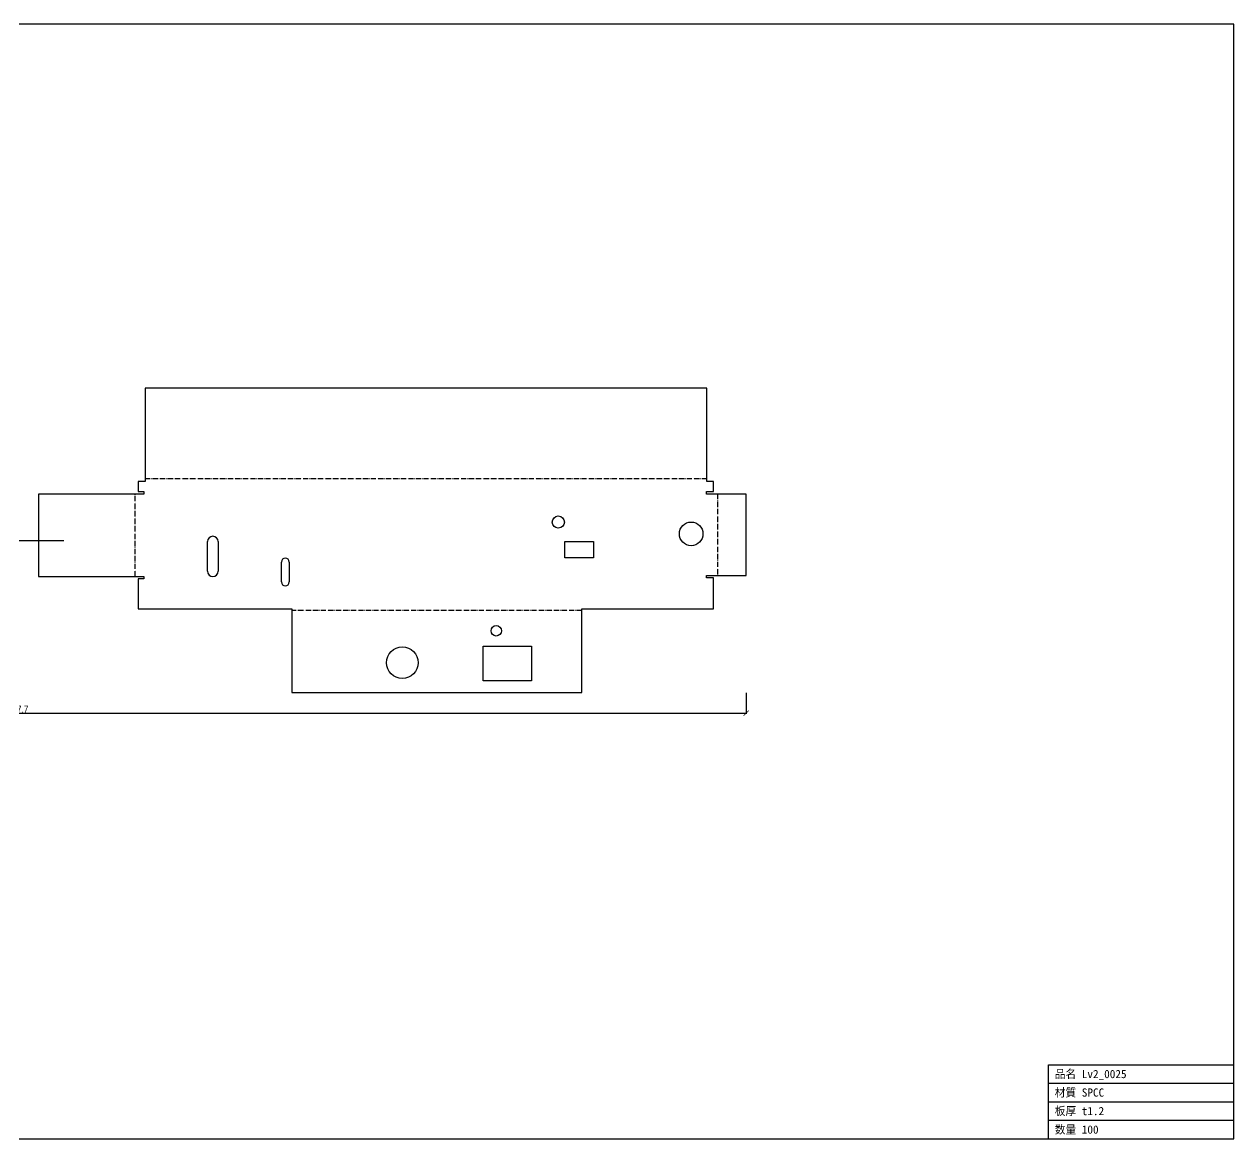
# Model space of a CAD drawing. Header units: millimetres. Extents: x -225 to 896, y -258 to 284.
# Drawn here: x 309 to 896, y -258 to 284 of the extents above; entities that cross this region are included whole.
import ezdxf

# ---------------------------------------------------------------- set-up
doc = ezdxf.new("R2010")
doc.units = ezdxf.units.MM
doc.linetypes.add('DASHDOT', pattern=[3.556, 2.54, -0.508, 0, -0.508])
for name, color, linetype in [('BEND', 7, 'Continuous'), ('CUT', 7, 'Continuous'), ('DIM', 7, 'Continuous'), ('FRAME', 7, 'Continuous'), ('MARK', 7, 'Continuous'), ('TEXT', 7, 'Continuous')]:
    doc.layers.add(name, color=color, linetype=linetype)
doc.styles.add('OpenSansCondensed-Light', font='OpenSansCondensed-Light.ttf')
doc.dimstyles.new('EZDXF', dxfattribs={"dimtxt": 0.25, "dimasz": 0.175, "dimexe": 0.375, "dimexo": 0.125, "dimgap": 0.1, "dimtad": 1, "dimlfac": 100, "dimzin": 12, "dimdsep": 46, "dimtxsty": 'OpenSansCondensed-Light', "dimblk": 'ARCHTICK', "dimcen": 2.5, "dimazin": 3, "dimtfac": 0.5, "dimtmove": 2, "dimatfit": 3})

# ---------------------------------------------------------------- blocks, each defined once
blk = doc.blocks.new('_ARCHTICK')
at = {"color": 0, "linetype": 'BYBLOCK', "const_width": 0.15}
blk.add_lwpolyline([(-0.5, -0.5), (0.5, 0.5)], dxfattribs=at)

msp = doc.modelspace()

# ---------------------------------------------------------------- linework, layer by layer
at = {"layer": 'BEND', "color": 3, "linetype": 'DASHDOT'}
for p, q in [((367.24, 63.31), (640.15, 63.31)), ((362.42, 15.65), (362.42, 55.72)), ((645.43, 55.73), (645.43, 16.22)), ((579.47, -0.94), (438.63, -0.94))]:
    msp.add_line(p, q, dxfattribs=at)
at = {"layer": 'CUT'}
for p, q in [((640.15, 107.21), (367.24, 107.21)), ((367.24, 107.21), (367.24, 61.89)), ((640.15, 61.89), (640.15, 107.21)), ((367.24, 61.89), (363.84, 61.89)), ((363.84, 61.89), (363.84, 56.92)), ((643.55, 61.89), (640.15, 61.89)), ((643.55, 56.93), (643.55, 61.89)), ((366.74, 55.72), (315.53, 55.72)), ((315.53, 55.72), (315.53, 15.65)), ((363.84, 56.92), (366.74, 56.92)), ((366.74, 56.92), (366.74, 55.72)), ((640.05, 55.73), (640.05, 56.93)), ((640.05, 56.93), (643.55, 56.93)), ((659.37, 55.73), (640.05, 55.73)), ((659.37, 16.22), (659.37, 55.73)), ((397.59, 18.22), (397.59, 32.62)), ((402.78, 32.62), (402.78, 18.22)), ((571.31, 24.67), (571.31, 32.71)), ((571.31, 32.71), (585.21, 32.71)), ((585.21, 32.71), (585.21, 24.67)), ((585.21, 24.67), (571.31, 24.67)), ((433.54, 12.99), (433.54, 22.68)), ((437.27, 22.68), (437.27, 12.99)), ((315.53, 15.65), (366.74, 15.65)), ((366.74, 14.45), (363.84, 14.45)), ((363.84, 14.45), (363.84, 0)), ((366.74, 15.65), (366.74, 14.45)), ((640.05, 15.02), (640.05, 16.22)), ((640.05, 16.22), (659.37, 16.22)), ((643.55, 15.02), (640.05, 15.02)), ((643.55, 0), (643.55, 15.02)), ((363.84, 0), (438.63, 0)), ((438.63, 0), (438.63, -40.76)), ((579.47, -40.76), (579.47, 0)), ((579.47, 0), (643.55, 0)), ((531.5, -35.07), (531.5, -18.26)), ((531.5, -18.26), (555.03, -18.26)), ((555.03, -18.26), (555.03, -35.07)), ((555.03, -35.07), (531.5, -35.07)), ((438.63, -40.76), (579.47, -40.76))]:
    msp.add_line(p, q, dxfattribs=at)
for centre, radius in [((568.07, 42.12), 2.96), ((632.62, 36.38), 5.74), ((537.92, -10.72), 2.55), ((492.3, -26.25), 7.67)]:
    msp.add_circle(centre, radius, dxfattribs=at)
for centre, radius, start, end in [((400.18, 32.62), 2.6, 0, 180), ((435.41, 22.68), 1.87, 0, 180), ((400.18, 18.22), 2.6, 180, 0), ((435.41, 12.99), 1.87, 180, 0)]:
    msp.add_arc(centre, radius, start, end, dxfattribs=at)
at = {"layer": 'FRAME'}
for p, q in [((896.29, 284.13), (-225.22, 284.13)), ((896.29, -257.68), (896.29, 284.13)), ((806.29, -257.68), (806.29, -221.68)), ((806.29, -221.68), (896.29, -221.68)), ((806.29, -230.68), (896.29, -230.68)), ((806.29, -239.68), (896.29, -239.68)), ((806.29, -248.68), (896.29, -248.68)), ((-225.22, -257.68), (896.29, -257.68))]:
    msp.add_line(p, q, dxfattribs=at)
at = {"layer": 'MARK'}
msp.add_line((283.34, 33.22), (327.73, 33.22), dxfattribs=at)

# ---------------------------------------------------------------- texts
at = {"layer": 'TEXT'}
for s, p in [('品名 Lv2_0025', (809.29, -228.18)), ('材質 SPCC', (809.29, -237.18)), ('板厚 t1.2', (809.29, -246.18)), ('数量 100', (809.29, -255.18))]:
    msp.add_text(s, height=4, dxfattribs=at).set_placement(p)

# ---------------------------------------------------------------- dimensions: what is measured, and where the dimension line sits
at = {"layer": 'DIM'}
msp.add_linear_dim(base=(-48.3, -50.76), p1=(-48.3, -40.76), p2=(659.37, -40.76), dimstyle='EZDXF', override={"dimtxt": 3.5, "dimasz": 2.5, "dimdec": 1, "dimlfac": 1}, dxfattribs=at).render()

doc.saveas('drawing.dxf')
